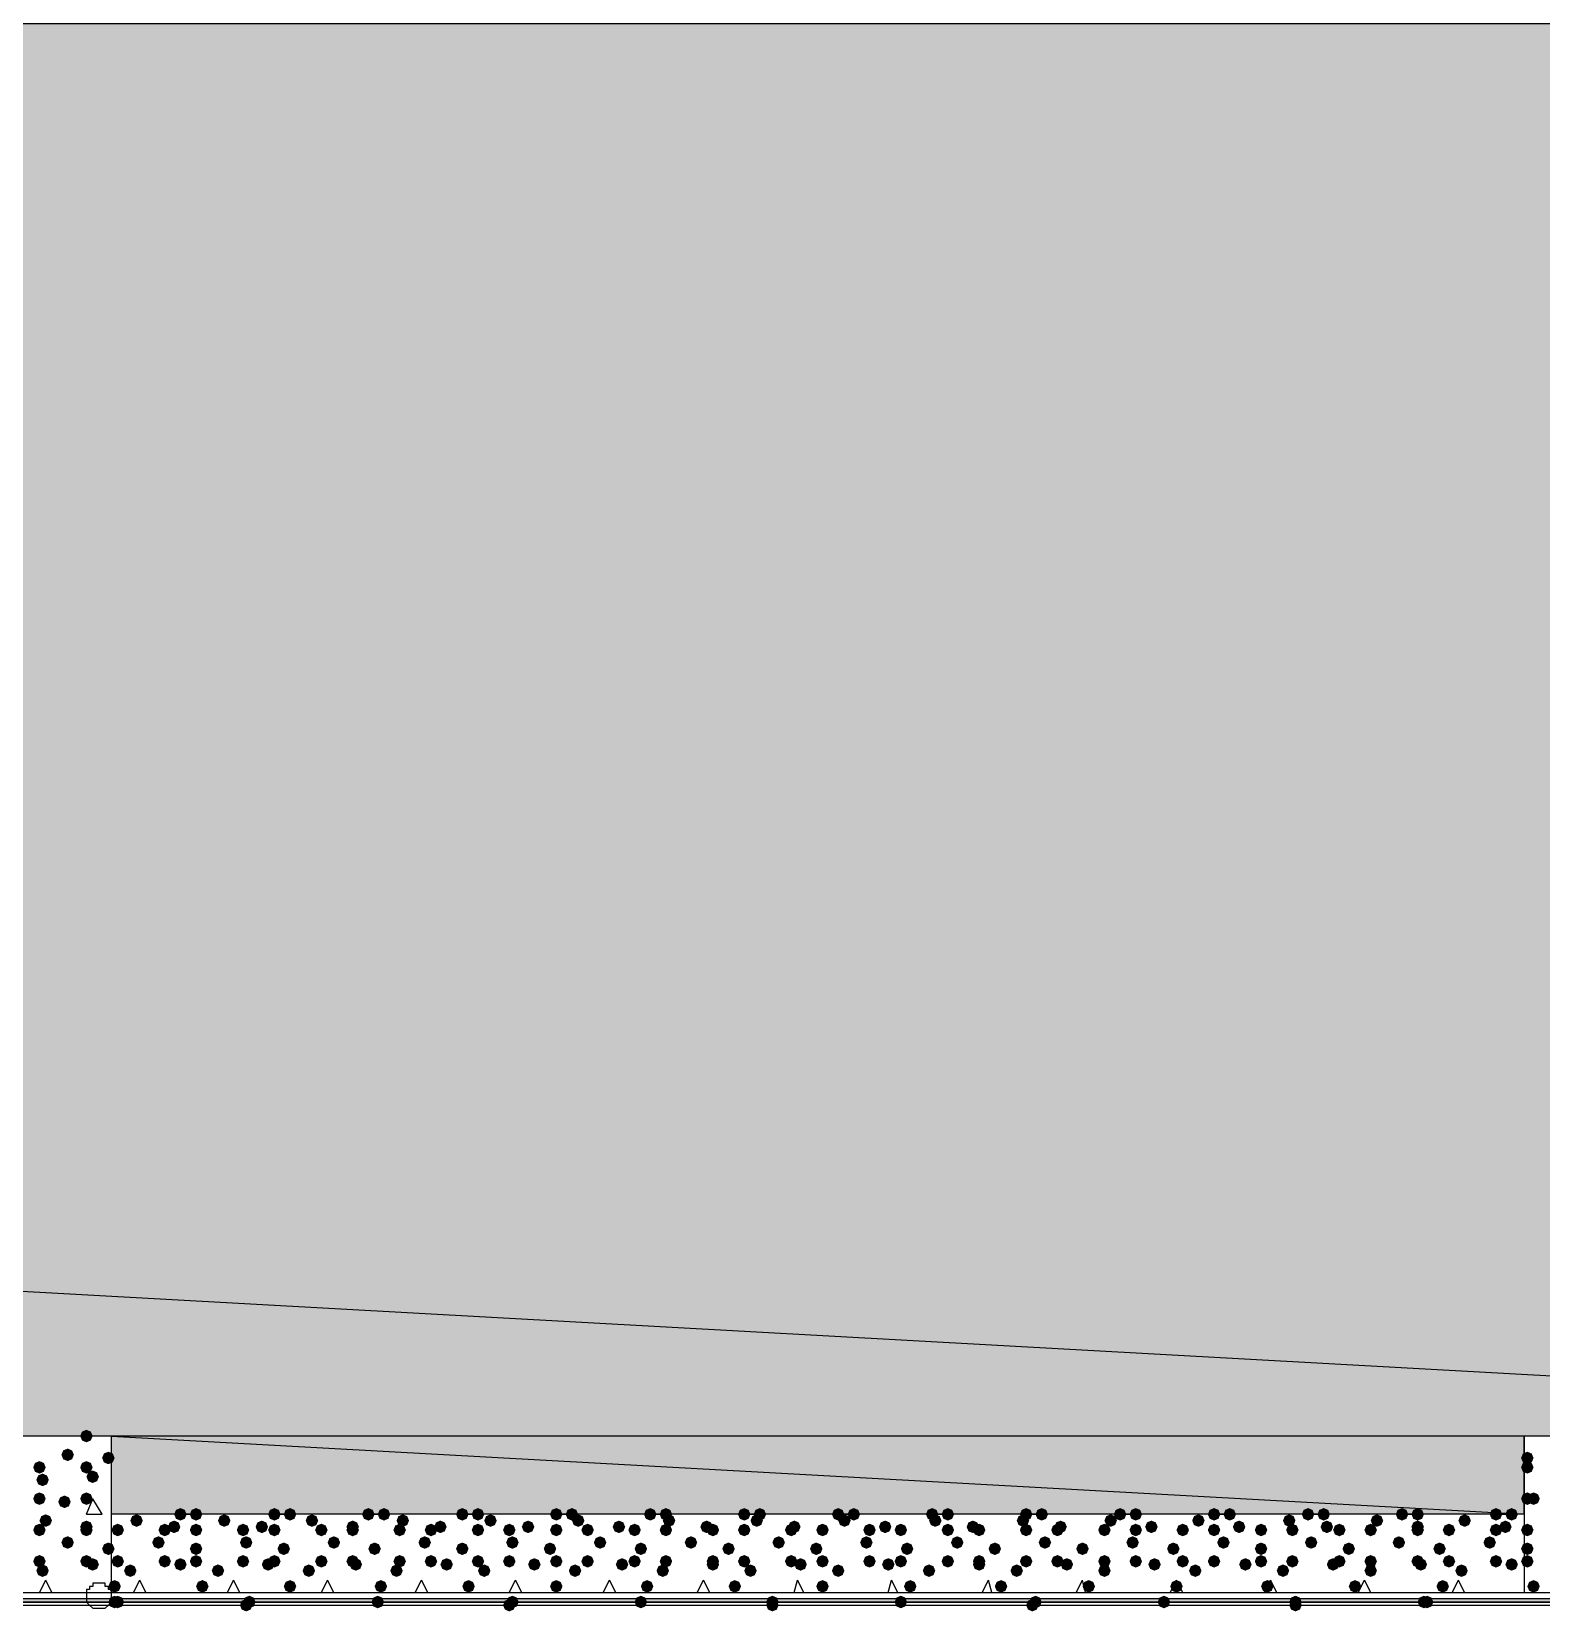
# Model space of a CAD drawing. Header units: millimetres. Extents: x 0 to 420, y 0 to 297.
# Drawn here: x 343.22 to 363.62, y 99.99 to 121.35 of the extents above; entities that cross this region are included whole.
import ezdxf

# ---------------------------------------------------------------- set-up
doc = ezdxf.new("R2010")
doc.units = ezdxf.units.MM
doc.layers.get('0').update_dxf_attribs({"linetype": 'CONTINUOUS'})

msp = doc.modelspace()

# ---------------------------------------------------------------- hatches: boundary and pattern name
at = {"true_color": 0x000008}
h = msp.add_hatch(color=0, dxfattribs=at)
h.paths.add_polyline_path([(378.544667, 121.454333), (32.469667, 121.454333), (378.544667, 102.362)], flags=0)
h.paths.add_polyline_path([(32.469667, 121.454333), (378.544667, 102.362), (32.469667, 102.362)], flags=0)
at = {"true_color": 0x000007}
for points in [[(344.043, 102.362), (344.018129, 102.302204), (343.958333, 102.277333), (343.898537, 102.302204), (343.873667, 102.362), (343.898537, 102.421796), (343.958333, 102.446667), (344.018129, 102.421796)], [(343.789, 102.108), (343.764129, 102.048204), (343.704333, 102.023333), (343.644537, 102.048204), (343.619667, 102.108), (343.644537, 102.167796), (343.704333, 102.192667), (343.764129, 102.167796)], [(344.339333, 102.065667), (344.314462, 102.005871), (344.254667, 101.981), (344.194871, 102.005871), (344.17, 102.065667), (344.194871, 102.125462), (344.254667, 102.150333), (344.314462, 102.125463)], [(363.516333, 102.065667), (363.491463, 102.005871), (363.431667, 101.981), (363.371871, 102.005871), (363.347, 102.065667), (363.371871, 102.125462), (363.431667, 102.150333), (363.491462, 102.125463)], [(343.408, 101.938667), (343.383129, 101.878871), (343.323333, 101.854), (343.263537, 101.878871), (343.238667, 101.938667), (343.263537, 101.998462), (343.323333, 102.023333), (343.383129, 101.998463)], [(344.043, 101.938667), (344.018129, 101.878871), (343.958333, 101.854), (343.898537, 101.878871), (343.873667, 101.938667), (343.898537, 101.998462), (343.958333, 102.023333), (344.018129, 101.998463)], [(344.127667, 101.811667), (344.102796, 101.751871), (344.043, 101.727), (343.983204, 101.751871), (343.958333, 101.811667), (343.983204, 101.871462), (344.043, 101.896333), (344.102796, 101.871463)], [(363.516333, 101.938667), (363.491463, 101.878871), (363.431667, 101.854), (363.371871, 101.878871), (363.347, 101.938667), (363.371871, 101.998462), (363.431667, 102.023333), (363.491462, 101.998463)], [(343.450333, 101.769333), (343.425462, 101.709537), (343.365667, 101.684667), (343.305871, 101.709537), (343.281, 101.769333), (343.305871, 101.829129), (343.365667, 101.854), (343.425462, 101.829129)], [(343.408, 101.515333), (343.383129, 101.455537), (343.323333, 101.430667), (343.263537, 101.455537), (343.238667, 101.515333), (343.263537, 101.575129), (343.323333, 101.6), (343.383129, 101.575129)], [(343.746667, 101.473), (343.721796, 101.413204), (343.662, 101.388333), (343.602204, 101.413204), (343.577333, 101.473), (343.602204, 101.532796), (343.662, 101.557667), (343.721796, 101.532796)], [(344.043, 101.515333), (344.018129, 101.455537), (343.958333, 101.430667), (343.898537, 101.455537), (343.873667, 101.515333), (343.898537, 101.575129), (343.958333, 101.6), (344.018129, 101.575129)], [(363.516333, 101.515333), (363.491463, 101.455537), (363.431667, 101.430667), (363.371871, 101.455537), (363.347, 101.515333), (363.371871, 101.575129), (363.431667, 101.6), (363.491462, 101.575129)], [(363.601, 101.515333), (363.576129, 101.455537), (363.516333, 101.430667), (363.456537, 101.455537), (363.431667, 101.515333), (363.456537, 101.575129), (363.516333, 101.6), (363.576129, 101.575129)], [(343.492667, 101.219), (343.467796, 101.159204), (343.408, 101.134333), (343.348204, 101.159204), (343.323333, 101.219), (343.348204, 101.278796), (343.408, 101.303667), (343.467796, 101.278796)], [(343.408, 101.092), (343.383129, 101.032204), (343.323333, 101.007333), (343.263537, 101.032204), (343.238667, 101.092), (343.263537, 101.151796), (343.323333, 101.176667), (343.383129, 101.151796)], [(344.043, 101.134333), (344.018129, 101.074537), (343.958333, 101.049667), (343.898537, 101.074537), (343.873667, 101.134333), (343.898537, 101.194129), (343.958333, 101.219), (344.018129, 101.194129)], [(344.043, 101.092), (344.018129, 101.032204), (343.958333, 101.007333), (343.898537, 101.032204), (343.873667, 101.092), (343.898537, 101.151796), (343.958333, 101.176667), (344.018129, 101.151796)], [(363.516333, 101.092), (363.491463, 101.032204), (363.431667, 101.007333), (363.371871, 101.032204), (363.347, 101.092), (363.371871, 101.151796), (363.431667, 101.176667), (363.491462, 101.151796)], [(343.789, 100.922667), (343.764129, 100.862871), (343.704333, 100.838), (343.644537, 100.862871), (343.619667, 100.922667), (343.644537, 100.982462), (343.704333, 101.007333), (343.764129, 100.982463)], [(344.339333, 100.838), (344.314462, 100.778204), (344.254667, 100.753333), (344.194871, 100.778204), (344.17, 100.838), (344.194871, 100.897796), (344.254667, 100.922667), (344.314462, 100.897796)], [(363.516333, 100.838), (363.491463, 100.778204), (363.431667, 100.753333), (363.371871, 100.778204), (363.347, 100.838), (363.371871, 100.897796), (363.431667, 100.922667), (363.491462, 100.897796)], [(343.408, 100.668667), (343.383129, 100.608871), (343.323333, 100.584), (343.263537, 100.608871), (343.238667, 100.668667), (343.263537, 100.728462), (343.323333, 100.753333), (343.383129, 100.728463)], [(343.450333, 100.541667), (343.425462, 100.481871), (343.365667, 100.457), (343.305871, 100.481871), (343.281, 100.541667), (343.305871, 100.601462), (343.365667, 100.626333), (343.425462, 100.601463)], [(344.043, 100.668667), (344.018129, 100.608871), (343.958333, 100.584), (343.898537, 100.608871), (343.873667, 100.668667), (343.898537, 100.728462), (343.958333, 100.753333), (344.018129, 100.728463)], [(344.127667, 100.626333), (344.102796, 100.566537), (344.043, 100.541667), (343.983204, 100.566537), (343.958333, 100.626333), (343.983204, 100.686129), (344.043, 100.711), (344.102796, 100.686129)], [(363.516333, 100.668667), (363.491463, 100.608871), (363.431667, 100.584), (363.371871, 100.608871), (363.347, 100.668667), (363.371871, 100.728462), (363.431667, 100.753333), (363.491462, 100.728463)], [(363.601, 100.33), (363.576129, 100.270204), (363.516333, 100.245333), (363.456537, 100.270204), (363.431667, 100.33), (363.456537, 100.389796), (363.516333, 100.414667), (363.576129, 100.389796)]]:
    msp.add_hatch(color=0, dxfattribs=at).paths.add_polyline_path(points, flags=0)
at = {"true_color": 0x000008}
h = msp.add_hatch(color=0, dxfattribs=at)
h.paths.add_polyline_path([(363.389333, 102.362), (344.297, 102.362), (363.389333, 101.303667)], flags=0)
h.paths.add_polyline_path([(344.297, 102.362), (363.389333, 101.303667), (344.297, 101.303667)], flags=0)
for points in [[(344.720333, 101.219), (344.695462, 101.159204), (344.635667, 101.134333), (344.575871, 101.159204), (344.551, 101.219), (344.575871, 101.278796), (344.635667, 101.303667), (344.695462, 101.278796)], [(345.313, 101.303667), (345.288129, 101.243871), (345.228333, 101.219), (345.168537, 101.243871), (345.143667, 101.303667), (345.168537, 101.363462), (345.228333, 101.388333), (345.288129, 101.363463)], [(345.524667, 101.303667), (345.499796, 101.243871), (345.44, 101.219), (345.380204, 101.243871), (345.355333, 101.303667), (345.380204, 101.363462), (345.44, 101.388333), (345.499796, 101.363463)], [(345.905667, 101.219), (345.880796, 101.159204), (345.821, 101.134333), (345.761204, 101.159204), (345.736333, 101.219), (345.761204, 101.278796), (345.821, 101.303667), (345.880796, 101.278796)], [(346.583, 101.303667), (346.558129, 101.243871), (346.498333, 101.219), (346.438538, 101.243871), (346.413667, 101.303667), (346.438537, 101.363462), (346.498333, 101.388333), (346.558129, 101.363463)], [(346.794667, 101.303667), (346.769796, 101.243871), (346.71, 101.219), (346.650204, 101.243871), (346.625333, 101.303667), (346.650204, 101.363462), (346.71, 101.388333), (346.769796, 101.363463)], [(347.091, 101.219), (347.066129, 101.159204), (347.006333, 101.134333), (346.946537, 101.159204), (346.921667, 101.219), (346.946537, 101.278796), (347.006333, 101.303667), (347.066129, 101.278796)], [(347.853, 101.303667), (347.828129, 101.243871), (347.768333, 101.219), (347.708538, 101.243871), (347.683667, 101.303667), (347.708537, 101.363462), (347.768333, 101.388333), (347.828129, 101.363463)], [(348.064667, 101.303667), (348.039796, 101.243871), (347.98, 101.219), (347.920204, 101.243871), (347.895333, 101.303667), (347.920204, 101.363462), (347.98, 101.388333), (348.039796, 101.363463)], [(348.318667, 101.219), (348.293796, 101.159204), (348.234, 101.134333), (348.174204, 101.159204), (348.149333, 101.219), (348.174204, 101.278796), (348.234, 101.303667), (348.293796, 101.278796)], [(349.123, 101.303667), (349.098129, 101.243871), (349.038333, 101.219), (348.978538, 101.243871), (348.953667, 101.303667), (348.978537, 101.363462), (349.038333, 101.388333), (349.098129, 101.363463)], [(349.334667, 101.303667), (349.309796, 101.243871), (349.25, 101.219), (349.190204, 101.243871), (349.165333, 101.303667), (349.190204, 101.363462), (349.25, 101.388333), (349.309796, 101.363463)], [(349.504, 101.219), (349.479129, 101.159204), (349.419333, 101.134333), (349.359537, 101.159204), (349.334667, 101.219), (349.359537, 101.278796), (349.419333, 101.303667), (349.479129, 101.278796)], [(350.393, 101.303667), (350.368129, 101.243871), (350.308333, 101.219), (350.248538, 101.243871), (350.223667, 101.303667), (350.248537, 101.363462), (350.308333, 101.388333), (350.368129, 101.363463)], [(350.604667, 101.303667), (350.579796, 101.243871), (350.52, 101.219), (350.460204, 101.243871), (350.435333, 101.303667), (350.460204, 101.363462), (350.52, 101.388333), (350.579796, 101.363463)], [(350.689333, 101.219), (350.664462, 101.159204), (350.604667, 101.134333), (350.544871, 101.159204), (350.52, 101.219), (350.544871, 101.278796), (350.604667, 101.303667), (350.664462, 101.278796)], [(351.663, 101.303667), (351.638129, 101.243871), (351.578333, 101.219), (351.518537, 101.243871), (351.493667, 101.303667), (351.518537, 101.363462), (351.578333, 101.388333), (351.638129, 101.363463)], [(351.874667, 101.303667), (351.849796, 101.243871), (351.79, 101.219), (351.730204, 101.243871), (351.705333, 101.303667), (351.730204, 101.363462), (351.79, 101.388333), (351.849796, 101.363463)], [(351.917, 101.219), (351.892129, 101.159204), (351.832333, 101.134333), (351.772538, 101.159204), (351.747667, 101.219), (351.772537, 101.278796), (351.832333, 101.303667), (351.892129, 101.278796)], [(352.933, 101.303667), (352.908129, 101.243871), (352.848333, 101.219), (352.788537, 101.243871), (352.763667, 101.303667), (352.788537, 101.363462), (352.848333, 101.388333), (352.908129, 101.363463)], [(353.102333, 101.219), (353.077462, 101.159204), (353.017667, 101.134333), (352.957871, 101.159204), (352.933, 101.219), (352.957871, 101.278796), (353.017667, 101.303667), (353.077462, 101.278796)], [(353.144667, 101.303667), (353.119796, 101.243871), (353.06, 101.219), (353.000204, 101.243871), (352.975333, 101.303667), (353.000204, 101.363462), (353.06, 101.388333), (353.119796, 101.363463)], [(354.203, 101.303667), (354.178129, 101.243871), (354.118333, 101.219), (354.058538, 101.243871), (354.033667, 101.303667), (354.058537, 101.363462), (354.118333, 101.388333), (354.178129, 101.363463)], [(354.287667, 101.219), (354.262796, 101.159204), (354.203, 101.134333), (354.143204, 101.159204), (354.118333, 101.219), (354.143204, 101.278796), (354.203, 101.303667), (354.262796, 101.278796)], [(354.414667, 101.303667), (354.389796, 101.243871), (354.33, 101.219), (354.270204, 101.243871), (354.245333, 101.303667), (354.270204, 101.363462), (354.33, 101.388333), (354.389796, 101.363463)], [(355.473, 101.303667), (355.448129, 101.243871), (355.388333, 101.219), (355.328538, 101.243871), (355.303667, 101.303667), (355.328537, 101.363462), (355.388333, 101.388333), (355.448129, 101.363463)], [(355.515333, 101.219), (355.490463, 101.159204), (355.430667, 101.134333), (355.370871, 101.159204), (355.346, 101.219), (355.370871, 101.278796), (355.430667, 101.303667), (355.490462, 101.278796)], [(355.684667, 101.303667), (355.659796, 101.243871), (355.6, 101.219), (355.540204, 101.243871), (355.515333, 101.303667), (355.540204, 101.363462), (355.6, 101.388333), (355.659796, 101.363463)], [(356.700667, 101.219), (356.675796, 101.159204), (356.616, 101.134333), (356.556204, 101.159204), (356.531333, 101.219), (356.556204, 101.278796), (356.616, 101.303667), (356.675796, 101.278796)], [(356.743, 101.303667), (356.718129, 101.243871), (356.658333, 101.219), (356.598538, 101.243871), (356.573667, 101.303667), (356.598537, 101.363462), (356.658333, 101.388333), (356.718129, 101.363463)], [(356.954667, 101.303667), (356.929796, 101.243871), (356.87, 101.219), (356.810204, 101.243871), (356.785333, 101.303667), (356.810204, 101.363462), (356.87, 101.388333), (356.929796, 101.363463)], [(357.886, 101.219), (357.861129, 101.159204), (357.801333, 101.134333), (357.741537, 101.159204), (357.716667, 101.219), (357.741537, 101.278796), (357.801333, 101.303667), (357.861129, 101.278796)], [(358.013, 101.303667), (357.988129, 101.243871), (357.928333, 101.219), (357.868538, 101.243871), (357.843667, 101.303667), (357.868537, 101.363462), (357.928333, 101.388333), (357.988129, 101.363463)], [(358.224667, 101.303667), (358.199796, 101.243871), (358.14, 101.219), (358.080204, 101.243871), (358.055333, 101.303667), (358.080204, 101.363462), (358.14, 101.388333), (358.199796, 101.363463)], [(359.071333, 101.219), (359.046462, 101.159204), (358.986667, 101.134333), (358.926871, 101.159204), (358.902, 101.219), (358.926871, 101.278796), (358.986667, 101.303667), (359.046462, 101.278796)], [(359.283, 101.303667), (359.258129, 101.243871), (359.198333, 101.219), (359.138537, 101.243871), (359.113667, 101.303667), (359.138537, 101.363462), (359.198333, 101.388333), (359.258129, 101.363463)], [(359.494667, 101.303667), (359.469796, 101.243871), (359.41, 101.219), (359.350204, 101.243871), (359.325333, 101.303667), (359.350204, 101.363462), (359.41, 101.388333), (359.469796, 101.363463)], [(360.299, 101.219), (360.274129, 101.159204), (360.214333, 101.134333), (360.154537, 101.159204), (360.129667, 101.219), (360.154537, 101.278796), (360.214333, 101.303667), (360.274129, 101.278796)], [(360.553, 101.303667), (360.528129, 101.243871), (360.468333, 101.219), (360.408537, 101.243871), (360.383667, 101.303667), (360.408537, 101.363462), (360.468333, 101.388333), (360.528129, 101.363463)], [(360.764667, 101.303667), (360.739796, 101.243871), (360.68, 101.219), (360.620204, 101.243871), (360.595333, 101.303667), (360.620204, 101.363462), (360.68, 101.388333), (360.739796, 101.363463)], [(361.484333, 101.219), (361.459462, 101.159204), (361.399667, 101.134333), (361.339871, 101.159204), (361.315, 101.219), (361.339871, 101.278796), (361.399667, 101.303667), (361.459462, 101.278796)], [(361.823, 101.303667), (361.798129, 101.243871), (361.738333, 101.219), (361.678537, 101.243871), (361.653667, 101.303667), (361.678537, 101.363462), (361.738333, 101.388333), (361.798129, 101.363463)], [(362.034667, 101.303667), (362.009796, 101.243871), (361.95, 101.219), (361.890204, 101.243871), (361.865333, 101.303667), (361.890204, 101.363462), (361.95, 101.388333), (362.009796, 101.363463)], [(362.669667, 101.219), (362.644796, 101.159204), (362.585, 101.134333), (362.525204, 101.159204), (362.500333, 101.219), (362.525204, 101.278796), (362.585, 101.303667), (362.644796, 101.278796)], [(363.093, 101.303667), (363.068129, 101.243871), (363.008333, 101.219), (362.948537, 101.243871), (362.923667, 101.303667), (362.948537, 101.363462), (363.008333, 101.388333), (363.068129, 101.363463)], [(363.304667, 101.303667), (363.279796, 101.243871), (363.22, 101.219), (363.160204, 101.243871), (363.135333, 101.303667), (363.160204, 101.363462), (363.22, 101.388333), (363.279796, 101.363463)], [(344.466333, 101.092), (344.441462, 101.032204), (344.381667, 101.007333), (344.321871, 101.032204), (344.297, 101.092), (344.321871, 101.151796), (344.381667, 101.176667), (344.441462, 101.151796)], [(345.101333, 101.092), (345.076462, 101.032204), (345.016667, 101.007333), (344.956871, 101.032204), (344.932, 101.092), (344.956871, 101.151796), (345.016667, 101.176667), (345.076462, 101.151796)], [(345.228333, 101.134333), (345.203463, 101.074537), (345.143667, 101.049667), (345.083871, 101.074537), (345.059, 101.134333), (345.083871, 101.194129), (345.143667, 101.219), (345.203462, 101.194129)], [(345.524667, 101.092), (345.499796, 101.032204), (345.44, 101.007333), (345.380204, 101.032204), (345.355333, 101.092), (345.380204, 101.151796), (345.44, 101.176667), (345.499796, 101.151796)], [(346.159667, 101.092), (346.134796, 101.032204), (346.075, 101.007333), (346.015204, 101.032204), (345.990333, 101.092), (346.015204, 101.151796), (346.075, 101.176667), (346.134796, 101.151796)], [(346.413667, 101.134333), (346.388796, 101.074537), (346.329, 101.049667), (346.269204, 101.074537), (346.244333, 101.134333), (346.269204, 101.194129), (346.329, 101.219), (346.388796, 101.194129)], [(346.583, 101.092), (346.558129, 101.032204), (346.498333, 101.007333), (346.438538, 101.032204), (346.413667, 101.092), (346.438537, 101.151796), (346.498333, 101.176667), (346.558129, 101.151796)], [(347.218, 101.092), (347.193129, 101.032204), (347.133333, 101.007333), (347.073537, 101.032204), (347.048667, 101.092), (347.073537, 101.151796), (347.133333, 101.176667), (347.193129, 101.151796)], [(347.641333, 101.134333), (347.616463, 101.074537), (347.556667, 101.049667), (347.496871, 101.074537), (347.472, 101.134333), (347.496871, 101.194129), (347.556667, 101.219), (347.616462, 101.194129)], [(347.641333, 101.092), (347.616463, 101.032204), (347.556667, 101.007333), (347.496871, 101.032204), (347.472, 101.092), (347.496871, 101.151796), (347.556667, 101.176667), (347.616462, 101.151796)], [(348.276333, 101.092), (348.251463, 101.032204), (348.191667, 101.007333), (348.131871, 101.032204), (348.107, 101.092), (348.131871, 101.151796), (348.191667, 101.176667), (348.251462, 101.151796)], [(348.699667, 101.092), (348.674796, 101.032204), (348.615, 101.007333), (348.555204, 101.032204), (348.530333, 101.092), (348.555204, 101.151796), (348.615, 101.176667), (348.674796, 101.151796)], [(348.826667, 101.134333), (348.801796, 101.074537), (348.742, 101.049667), (348.682204, 101.074537), (348.657333, 101.134333), (348.682204, 101.194129), (348.742, 101.219), (348.801796, 101.194129)], [(349.334667, 101.092), (349.309796, 101.032204), (349.25, 101.007333), (349.190204, 101.032204), (349.165333, 101.092), (349.190204, 101.151796), (349.25, 101.176667), (349.309796, 101.151796)], [(349.758, 101.092), (349.733129, 101.032204), (349.673333, 101.007333), (349.613538, 101.032204), (349.588667, 101.092), (349.613537, 101.151796), (349.673333, 101.176667), (349.733129, 101.151796)], [(350.012, 101.134333), (349.987129, 101.074537), (349.927333, 101.049667), (349.867538, 101.074537), (349.842667, 101.134333), (349.867537, 101.194129), (349.927333, 101.219), (349.987129, 101.194129)], [(350.393, 101.092), (350.368129, 101.032204), (350.308333, 101.007333), (350.248538, 101.032204), (350.223667, 101.092), (350.248537, 101.151796), (350.308333, 101.176667), (350.368129, 101.151796)], [(350.816333, 101.092), (350.791462, 101.032204), (350.731667, 101.007333), (350.671871, 101.032204), (350.647, 101.092), (350.671871, 101.151796), (350.731667, 101.176667), (350.791462, 101.151796)], [(351.239667, 101.134333), (351.214796, 101.074537), (351.155, 101.049667), (351.095204, 101.074537), (351.070333, 101.134333), (351.095204, 101.194129), (351.155, 101.219), (351.214796, 101.194129)], [(351.451333, 101.092), (351.426462, 101.032204), (351.366667, 101.007333), (351.306871, 101.032204), (351.282, 101.092), (351.306871, 101.151796), (351.366667, 101.176667), (351.426462, 101.151796)], [(351.874667, 101.092), (351.849796, 101.032204), (351.79, 101.007333), (351.730204, 101.032204), (351.705333, 101.092), (351.730204, 101.151796), (351.79, 101.176667), (351.849796, 101.151796)], [(352.425, 101.134333), (352.400129, 101.074537), (352.340333, 101.049667), (352.280538, 101.074537), (352.255667, 101.134333), (352.280537, 101.194129), (352.340333, 101.219), (352.400129, 101.194129)], [(352.509667, 101.092), (352.484796, 101.032204), (352.425, 101.007333), (352.365204, 101.032204), (352.340333, 101.092), (352.365204, 101.151796), (352.425, 101.176667), (352.484796, 101.151796)], [(352.933, 101.092), (352.908129, 101.032204), (352.848333, 101.007333), (352.788537, 101.032204), (352.763667, 101.092), (352.788537, 101.151796), (352.848333, 101.176667), (352.908129, 101.151796)], [(353.568, 101.092), (353.543129, 101.032204), (353.483333, 101.007333), (353.423537, 101.032204), (353.398667, 101.092), (353.423537, 101.151796), (353.483333, 101.176667), (353.543129, 101.151796)], [(353.610333, 101.134333), (353.585462, 101.074537), (353.525667, 101.049667), (353.465871, 101.074537), (353.441, 101.134333), (353.465871, 101.194129), (353.525667, 101.219), (353.585462, 101.194129)], [(353.991333, 101.092), (353.966462, 101.032204), (353.906667, 101.007333), (353.846871, 101.032204), (353.822, 101.092), (353.846871, 101.151796), (353.906667, 101.176667), (353.966462, 101.151796)], [(354.626333, 101.092), (354.601462, 101.032204), (354.541667, 101.007333), (354.481871, 101.032204), (354.457, 101.092), (354.481871, 101.151796), (354.541667, 101.176667), (354.601462, 101.151796)], [(354.838, 101.134333), (354.813129, 101.074537), (354.753333, 101.049667), (354.693537, 101.074537), (354.668667, 101.134333), (354.693537, 101.194129), (354.753333, 101.219), (354.813129, 101.194129)], [(355.049667, 101.092), (355.024796, 101.032204), (354.965, 101.007333), (354.905204, 101.032204), (354.880333, 101.092), (354.905204, 101.151796), (354.965, 101.176667), (355.024796, 101.151796)], [(355.684667, 101.092), (355.659796, 101.032204), (355.6, 101.007333), (355.540204, 101.032204), (355.515333, 101.092), (355.540204, 101.151796), (355.6, 101.176667), (355.659796, 101.151796)], [(356.023333, 101.134333), (355.998462, 101.074537), (355.938667, 101.049667), (355.878871, 101.074537), (355.854, 101.134333), (355.878871, 101.194129), (355.938667, 101.219), (355.998462, 101.194129)], [(356.108, 101.092), (356.083129, 101.032204), (356.023333, 101.007333), (355.963538, 101.032204), (355.938667, 101.092), (355.963537, 101.151796), (356.023333, 101.176667), (356.083129, 101.151796)], [(356.743, 101.092), (356.718129, 101.032204), (356.658333, 101.007333), (356.598538, 101.032204), (356.573667, 101.092), (356.598537, 101.151796), (356.658333, 101.176667), (356.718129, 101.151796)], [(357.166333, 101.092), (357.141462, 101.032204), (357.081667, 101.007333), (357.021871, 101.032204), (356.997, 101.092), (357.021871, 101.151796), (357.081667, 101.176667), (357.141462, 101.151796)], [(357.208667, 101.134333), (357.183796, 101.074537), (357.124, 101.049667), (357.064204, 101.074537), (357.039333, 101.134333), (357.064204, 101.194129), (357.124, 101.219), (357.183796, 101.194129)], [(357.801333, 101.092), (357.776462, 101.032204), (357.716667, 101.007333), (357.656871, 101.032204), (357.632, 101.092), (357.656871, 101.151796), (357.716667, 101.176667), (357.776462, 101.151796)], [(358.224667, 101.092), (358.199796, 101.032204), (358.14, 101.007333), (358.080204, 101.032204), (358.055333, 101.092), (358.080204, 101.151796), (358.14, 101.176667), (358.199796, 101.151796)], [(358.436333, 101.134333), (358.411462, 101.074537), (358.351667, 101.049667), (358.291871, 101.074537), (358.267, 101.134333), (358.291871, 101.194129), (358.351667, 101.219), (358.411462, 101.194129)], [(358.859667, 101.092), (358.834796, 101.032204), (358.775, 101.007333), (358.715204, 101.032204), (358.690333, 101.092), (358.715204, 101.151796), (358.775, 101.176667), (358.834796, 101.151796)], [(359.283, 101.092), (359.258129, 101.032204), (359.198333, 101.007333), (359.138537, 101.032204), (359.113667, 101.092), (359.138537, 101.151796), (359.198333, 101.176667), (359.258129, 101.151796)], [(359.621667, 101.134333), (359.596796, 101.074537), (359.537, 101.049667), (359.477204, 101.074537), (359.452333, 101.134333), (359.477204, 101.194129), (359.537, 101.219), (359.596796, 101.194129)], [(359.918, 101.092), (359.893129, 101.032204), (359.833333, 101.007333), (359.773537, 101.032204), (359.748667, 101.092), (359.773537, 101.151796), (359.833333, 101.176667), (359.893129, 101.151796)], [(360.341333, 101.092), (360.316462, 101.032204), (360.256667, 101.007333), (360.196871, 101.032204), (360.172, 101.092), (360.196871, 101.151796), (360.256667, 101.176667), (360.316462, 101.151796)], [(360.807, 101.134333), (360.782129, 101.074537), (360.722333, 101.049667), (360.662537, 101.074537), (360.637667, 101.134333), (360.662537, 101.194129), (360.722333, 101.219), (360.782129, 101.194129)], [(360.976333, 101.092), (360.951462, 101.032204), (360.891667, 101.007333), (360.831871, 101.032204), (360.807, 101.092), (360.831871, 101.151796), (360.891667, 101.176667), (360.951462, 101.151796)], [(361.399667, 101.092), (361.374796, 101.032204), (361.315, 101.007333), (361.255204, 101.032204), (361.230333, 101.092), (361.255204, 101.151796), (361.315, 101.176667), (361.374796, 101.151796)], [(362.034667, 101.134333), (362.009796, 101.074537), (361.95, 101.049667), (361.890204, 101.074537), (361.865333, 101.134333), (361.890204, 101.194129), (361.95, 101.219), (362.009796, 101.194129)], [(362.034667, 101.092), (362.009796, 101.032204), (361.95, 101.007333), (361.890204, 101.032204), (361.865333, 101.092), (361.890204, 101.151796), (361.95, 101.176667), (362.009796, 101.151796)], [(362.458, 101.092), (362.433129, 101.032204), (362.373333, 101.007333), (362.313538, 101.032204), (362.288667, 101.092), (362.313537, 101.151796), (362.373333, 101.176667), (362.433129, 101.151796)], [(363.093, 101.092), (363.068129, 101.032204), (363.008333, 101.007333), (362.948537, 101.032204), (362.923667, 101.092), (362.948537, 101.151796), (363.008333, 101.176667), (363.068129, 101.151796)], [(363.22, 101.134333), (363.195129, 101.074537), (363.135333, 101.049667), (363.075538, 101.074537), (363.050667, 101.134333), (363.075537, 101.194129), (363.135333, 101.219), (363.195129, 101.194129)], [(345.016667, 100.922667), (344.991796, 100.862871), (344.932, 100.838), (344.872204, 100.862871), (344.847333, 100.922667), (344.872204, 100.982462), (344.932, 101.007333), (344.991796, 100.982463)], [(345.524667, 100.838), (345.499796, 100.778204), (345.44, 100.753333), (345.380204, 100.778204), (345.355333, 100.838), (345.380204, 100.897796), (345.44, 100.922667), (345.499796, 100.897796)], [(346.202, 100.922667), (346.177129, 100.862871), (346.117333, 100.838), (346.057538, 100.862871), (346.032667, 100.922667), (346.057537, 100.982462), (346.117333, 101.007333), (346.177129, 100.982463)], [(346.71, 100.838), (346.685129, 100.778204), (346.625333, 100.753333), (346.565538, 100.778204), (346.540667, 100.838), (346.565537, 100.897796), (346.625333, 100.922667), (346.685129, 100.897796)], [(347.387333, 100.922667), (347.362462, 100.862871), (347.302667, 100.838), (347.242871, 100.862871), (347.218, 100.922667), (347.242871, 100.982462), (347.302667, 101.007333), (347.362462, 100.982463)], [(347.937667, 100.838), (347.912796, 100.778204), (347.853, 100.753333), (347.793204, 100.778204), (347.768333, 100.838), (347.793204, 100.897796), (347.853, 100.922667), (347.912796, 100.897796)], [(348.615, 100.922667), (348.590129, 100.862871), (348.530333, 100.838), (348.470537, 100.862871), (348.445667, 100.922667), (348.470537, 100.982462), (348.530333, 101.007333), (348.590129, 100.982463)], [(349.123, 100.838), (349.098129, 100.778204), (349.038333, 100.753333), (348.978538, 100.778204), (348.953667, 100.838), (348.978537, 100.897796), (349.038333, 100.922667), (349.098129, 100.897796)], [(349.800333, 100.922667), (349.775463, 100.862871), (349.715667, 100.838), (349.655871, 100.862871), (349.631, 100.922667), (349.655871, 100.982462), (349.715667, 101.007333), (349.775462, 100.982463)], [(350.308333, 100.838), (350.283462, 100.778204), (350.223667, 100.753333), (350.163871, 100.778204), (350.139, 100.838), (350.163871, 100.897796), (350.223667, 100.922667), (350.283462, 100.897796)], [(350.985667, 100.922667), (350.960796, 100.862871), (350.901, 100.838), (350.841204, 100.862871), (350.816333, 100.922667), (350.841204, 100.982462), (350.901, 101.007333), (350.960796, 100.982463)], [(351.536, 100.838), (351.511129, 100.778204), (351.451333, 100.753333), (351.391538, 100.778204), (351.366667, 100.838), (351.391537, 100.897796), (351.451333, 100.922667), (351.511129, 100.897796)], [(352.213333, 100.922667), (352.188463, 100.862871), (352.128667, 100.838), (352.068871, 100.862871), (352.044, 100.922667), (352.068871, 100.982462), (352.128667, 101.007333), (352.188462, 100.982463)], [(352.721333, 100.838), (352.696462, 100.778204), (352.636667, 100.753333), (352.576871, 100.778204), (352.552, 100.838), (352.576871, 100.897796), (352.636667, 100.922667), (352.696462, 100.897796)], [(353.398667, 100.922667), (353.373796, 100.862871), (353.314, 100.838), (353.254204, 100.862871), (353.229333, 100.922667), (353.254204, 100.982462), (353.314, 101.007333), (353.373796, 100.982463)], [(353.906667, 100.838), (353.881796, 100.778204), (353.822, 100.753333), (353.762204, 100.778204), (353.737333, 100.838), (353.762204, 100.897796), (353.822, 100.922667), (353.881796, 100.897796)], [(354.584, 100.922667), (354.559129, 100.862871), (354.499333, 100.838), (354.439537, 100.862871), (354.414667, 100.922667), (354.439537, 100.982462), (354.499333, 101.007333), (354.559129, 100.982463)], [(355.134333, 100.838), (355.109462, 100.778204), (355.049667, 100.753333), (354.989871, 100.778204), (354.965, 100.838), (354.989871, 100.897796), (355.049667, 100.922667), (355.109462, 100.897796)], [(355.811667, 100.922667), (355.786796, 100.862871), (355.727, 100.838), (355.667204, 100.862871), (355.642333, 100.922667), (355.667204, 100.982462), (355.727, 101.007333), (355.786796, 100.982463)], [(356.319667, 100.838), (356.294796, 100.778204), (356.235, 100.753333), (356.175204, 100.778204), (356.150333, 100.838), (356.175204, 100.897796), (356.235, 100.922667), (356.294796, 100.897796)], [(356.997, 100.922667), (356.972129, 100.862871), (356.912333, 100.838), (356.852538, 100.862871), (356.827667, 100.922667), (356.852537, 100.982462), (356.912333, 101.007333), (356.972129, 100.982463)], [(357.505, 100.838), (357.480129, 100.778204), (357.420333, 100.753333), (357.360537, 100.778204), (357.335667, 100.838), (357.360537, 100.897796), (357.420333, 100.922667), (357.480129, 100.897796)], [(358.182333, 100.922667), (358.157462, 100.862871), (358.097667, 100.838), (358.037871, 100.862871), (358.013, 100.922667), (358.037871, 100.982462), (358.097667, 101.007333), (358.157462, 100.982463)], [(358.732667, 100.838), (358.707796, 100.778204), (358.648, 100.753333), (358.588204, 100.778204), (358.563333, 100.838), (358.588204, 100.897796), (358.648, 100.922667), (358.707796, 100.897796)], [(359.41, 100.922667), (359.385129, 100.862871), (359.325333, 100.838), (359.265538, 100.862871), (359.240667, 100.922667), (359.265537, 100.982462), (359.325333, 101.007333), (359.385129, 100.982463)], [(359.918, 100.838), (359.893129, 100.778204), (359.833333, 100.753333), (359.773537, 100.778204), (359.748667, 100.838), (359.773537, 100.897796), (359.833333, 100.922667), (359.893129, 100.897796)], [(360.595333, 100.922667), (360.570462, 100.862871), (360.510667, 100.838), (360.450871, 100.862871), (360.426, 100.922667), (360.450871, 100.982462), (360.510667, 101.007333), (360.570462, 100.982463)], [(361.103333, 100.838), (361.078463, 100.778204), (361.018667, 100.753333), (360.958871, 100.778204), (360.934, 100.838), (360.958871, 100.897796), (361.018667, 100.922667), (361.078462, 100.897796)], [(361.780667, 100.922667), (361.755796, 100.862871), (361.696, 100.838), (361.636204, 100.862871), (361.611333, 100.922667), (361.636204, 100.982462), (361.696, 101.007333), (361.755796, 100.982463)], [(362.331, 100.838), (362.306129, 100.778204), (362.246333, 100.753333), (362.186537, 100.778204), (362.161667, 100.838), (362.186537, 100.897796), (362.246333, 100.922667), (362.306129, 100.897796)], [(363.008333, 100.922667), (362.983462, 100.862871), (362.923667, 100.838), (362.863871, 100.862871), (362.839, 100.922667), (362.863871, 100.982462), (362.923667, 101.007333), (362.983462, 100.982463)], [(344.466333, 100.668667), (344.441462, 100.608871), (344.381667, 100.584), (344.321871, 100.608871), (344.297, 100.668667), (344.321871, 100.728462), (344.381667, 100.753333), (344.441462, 100.728463)], [(344.635667, 100.541667), (344.610796, 100.481871), (344.551, 100.457), (344.491204, 100.481871), (344.466333, 100.541667), (344.491204, 100.601462), (344.551, 100.626333), (344.610796, 100.601463)], [(345.101333, 100.668667), (345.076462, 100.608871), (345.016667, 100.584), (344.956871, 100.608871), (344.932, 100.668667), (344.956871, 100.728462), (345.016667, 100.753333), (345.076462, 100.728463)], [(345.313, 100.626333), (345.288129, 100.566537), (345.228333, 100.541667), (345.168537, 100.566537), (345.143667, 100.626333), (345.168537, 100.686129), (345.228333, 100.711), (345.288129, 100.686129)], [(345.524667, 100.668667), (345.499796, 100.608871), (345.44, 100.584), (345.380204, 100.608871), (345.355333, 100.668667), (345.380204, 100.728462), (345.44, 100.753333), (345.499796, 100.728463)], [(345.821, 100.541667), (345.796129, 100.481871), (345.736333, 100.457), (345.676537, 100.481871), (345.651667, 100.541667), (345.676537, 100.601462), (345.736333, 100.626333), (345.796129, 100.601463)], [(346.159667, 100.668667), (346.134796, 100.608871), (346.075, 100.584), (346.015204, 100.608871), (345.990333, 100.668667), (346.015204, 100.728462), (346.075, 100.753333), (346.134796, 100.728463)], [(346.498333, 100.626333), (346.473462, 100.566537), (346.413667, 100.541667), (346.353871, 100.566537), (346.329, 100.626333), (346.353871, 100.686129), (346.413667, 100.711), (346.473462, 100.686129)], [(346.583, 100.668667), (346.558129, 100.608871), (346.498333, 100.584), (346.438538, 100.608871), (346.413667, 100.668667), (346.438537, 100.728462), (346.498333, 100.753333), (346.558129, 100.728463)], [(347.048667, 100.541667), (347.023796, 100.481871), (346.964, 100.457), (346.904204, 100.481871), (346.879333, 100.541667), (346.904204, 100.601462), (346.964, 100.626333), (347.023796, 100.601463)], [(347.218, 100.668667), (347.193129, 100.608871), (347.133333, 100.584), (347.073537, 100.608871), (347.048667, 100.668667), (347.073537, 100.728462), (347.133333, 100.753333), (347.193129, 100.728463)], [(347.641333, 100.668667), (347.616463, 100.608871), (347.556667, 100.584), (347.496871, 100.608871), (347.472, 100.668667), (347.496871, 100.728462), (347.556667, 100.753333), (347.616462, 100.728463)], [(347.683667, 100.626333), (347.658796, 100.566537), (347.599, 100.541667), (347.539204, 100.566537), (347.514333, 100.626333), (347.539204, 100.686129), (347.599, 100.711), (347.658796, 100.686129)], [(348.234, 100.541667), (348.209129, 100.481871), (348.149333, 100.457), (348.089538, 100.481871), (348.064667, 100.541667), (348.089537, 100.601462), (348.149333, 100.626333), (348.209129, 100.601463)], [(348.276333, 100.668667), (348.251463, 100.608871), (348.191667, 100.584), (348.131871, 100.608871), (348.107, 100.668667), (348.131871, 100.728462), (348.191667, 100.753333), (348.251462, 100.728463)], [(348.699667, 100.668667), (348.674796, 100.608871), (348.615, 100.584), (348.555204, 100.608871), (348.530333, 100.668667), (348.555204, 100.728462), (348.615, 100.753333), (348.674796, 100.728463)], [(348.911333, 100.626333), (348.886462, 100.566537), (348.826667, 100.541667), (348.766871, 100.566537), (348.742, 100.626333), (348.766871, 100.686129), (348.826667, 100.711), (348.886462, 100.686129)], [(349.334667, 100.668667), (349.309796, 100.608871), (349.25, 100.584), (349.190204, 100.608871), (349.165333, 100.668667), (349.190204, 100.728462), (349.25, 100.753333), (349.309796, 100.728463)], [(349.419333, 100.541667), (349.394462, 100.481871), (349.334667, 100.457), (349.274871, 100.481871), (349.25, 100.541667), (349.274871, 100.601462), (349.334667, 100.626333), (349.394462, 100.601463)], [(349.758, 100.668667), (349.733129, 100.608871), (349.673333, 100.584), (349.613538, 100.608871), (349.588667, 100.668667), (349.613537, 100.728462), (349.673333, 100.753333), (349.733129, 100.728463)], [(350.096667, 100.626333), (350.071796, 100.566537), (350.012, 100.541667), (349.952204, 100.566537), (349.927333, 100.626333), (349.952204, 100.686129), (350.012, 100.711), (350.071796, 100.686129)], [(350.393, 100.668667), (350.368129, 100.608871), (350.308333, 100.584), (350.248538, 100.608871), (350.223667, 100.668667), (350.248537, 100.728462), (350.308333, 100.753333), (350.368129, 100.728463)], [(350.647, 100.541667), (350.622129, 100.481871), (350.562333, 100.457), (350.502538, 100.481871), (350.477667, 100.541667), (350.502537, 100.601462), (350.562333, 100.626333), (350.622129, 100.601463)], [(350.816333, 100.668667), (350.791462, 100.608871), (350.731667, 100.584), (350.671871, 100.608871), (350.647, 100.668667), (350.671871, 100.728462), (350.731667, 100.753333), (350.791462, 100.728463)], [(351.282, 100.626333), (351.257129, 100.566537), (351.197333, 100.541667), (351.137538, 100.566537), (351.112667, 100.626333), (351.137537, 100.686129), (351.197333, 100.711), (351.257129, 100.686129)], [(351.451333, 100.668667), (351.426462, 100.608871), (351.366667, 100.584), (351.306871, 100.608871), (351.282, 100.668667), (351.306871, 100.728462), (351.366667, 100.753333), (351.426462, 100.728463)], [(351.832333, 100.541667), (351.807462, 100.481871), (351.747667, 100.457), (351.687871, 100.481871), (351.663, 100.541667), (351.687871, 100.601462), (351.747667, 100.626333), (351.807462, 100.601463)], [(351.874667, 100.668667), (351.849796, 100.608871), (351.79, 100.584), (351.730204, 100.608871), (351.705333, 100.668667), (351.730204, 100.728462), (351.79, 100.753333), (351.849796, 100.728463)], [(352.509667, 100.668667), (352.484796, 100.608871), (352.425, 100.584), (352.365204, 100.608871), (352.340333, 100.668667), (352.365204, 100.728462), (352.425, 100.753333), (352.484796, 100.728463)], [(352.509667, 100.626333), (352.484796, 100.566537), (352.425, 100.541667), (352.365204, 100.566537), (352.340333, 100.626333), (352.365204, 100.686129), (352.425, 100.711), (352.484796, 100.686129)], [(352.933, 100.668667), (352.908129, 100.608871), (352.848333, 100.584), (352.788537, 100.608871), (352.763667, 100.668667), (352.788537, 100.728462), (352.848333, 100.753333), (352.908129, 100.728463)], [(353.017667, 100.541667), (352.992796, 100.481871), (352.933, 100.457), (352.873204, 100.481871), (352.848333, 100.541667), (352.873204, 100.601462), (352.933, 100.626333), (352.992796, 100.601463)], [(353.568, 100.668667), (353.543129, 100.608871), (353.483333, 100.584), (353.423537, 100.608871), (353.398667, 100.668667), (353.423537, 100.728462), (353.483333, 100.753333), (353.543129, 100.728463)], [(353.695, 100.626333), (353.670129, 100.566537), (353.610333, 100.541667), (353.550538, 100.566537), (353.525667, 100.626333), (353.550537, 100.686129), (353.610333, 100.711), (353.670129, 100.686129)], [(353.991333, 100.668667), (353.966462, 100.608871), (353.906667, 100.584), (353.846871, 100.608871), (353.822, 100.668667), (353.846871, 100.728462), (353.906667, 100.753333), (353.966462, 100.728463)], [(354.203, 100.541667), (354.178129, 100.481871), (354.118333, 100.457), (354.058538, 100.481871), (354.033667, 100.541667), (354.058537, 100.601462), (354.118333, 100.626333), (354.178129, 100.601463)], [(354.626333, 100.668667), (354.601462, 100.608871), (354.541667, 100.584), (354.481871, 100.608871), (354.457, 100.668667), (354.481871, 100.728462), (354.541667, 100.753333), (354.601462, 100.728463)], [(354.880333, 100.626333), (354.855462, 100.566537), (354.795667, 100.541667), (354.735871, 100.566537), (354.711, 100.626333), (354.735871, 100.686129), (354.795667, 100.711), (354.855462, 100.686129)], [(355.049667, 100.668667), (355.024796, 100.608871), (354.965, 100.584), (354.905204, 100.608871), (354.880333, 100.668667), (354.905204, 100.728462), (354.965, 100.753333), (355.024796, 100.728463)], [(355.430667, 100.541667), (355.405796, 100.481871), (355.346, 100.457), (355.286204, 100.481871), (355.261333, 100.541667), (355.286204, 100.601462), (355.346, 100.626333), (355.405796, 100.601463)], [(355.684667, 100.668667), (355.659796, 100.608871), (355.6, 100.584), (355.540204, 100.608871), (355.515333, 100.668667), (355.540204, 100.728462), (355.6, 100.753333), (355.659796, 100.728463)], [(356.108, 100.668667), (356.083129, 100.608871), (356.023333, 100.584), (355.963538, 100.608871), (355.938667, 100.668667), (355.963537, 100.728462), (356.023333, 100.753333), (356.083129, 100.728463)], [(356.108, 100.626333), (356.083129, 100.566537), (356.023333, 100.541667), (355.963538, 100.566537), (355.938667, 100.626333), (355.963537, 100.686129), (356.023333, 100.711), (356.083129, 100.686129)], [(356.616, 100.541667), (356.591129, 100.481871), (356.531333, 100.457), (356.471537, 100.481871), (356.446667, 100.541667), (356.471537, 100.601462), (356.531333, 100.626333), (356.591129, 100.601463)], [(356.743, 100.668667), (356.718129, 100.608871), (356.658333, 100.584), (356.598538, 100.608871), (356.573667, 100.668667), (356.598537, 100.728462), (356.658333, 100.753333), (356.718129, 100.728463)], [(357.166333, 100.668667), (357.141462, 100.608871), (357.081667, 100.584), (357.021871, 100.608871), (356.997, 100.668667), (357.021871, 100.728462), (357.081667, 100.753333), (357.141462, 100.728463)], [(357.293333, 100.626333), (357.268462, 100.566537), (357.208667, 100.541667), (357.148871, 100.566537), (357.124, 100.626333), (357.148871, 100.686129), (357.208667, 100.711), (357.268462, 100.686129)], [(357.801333, 100.668667), (357.776462, 100.608871), (357.716667, 100.584), (357.656871, 100.608871), (357.632, 100.668667), (357.656871, 100.728462), (357.716667, 100.753333), (357.776462, 100.728463)], [(357.801333, 100.541667), (357.776462, 100.481871), (357.716667, 100.457), (357.656871, 100.481871), (357.632, 100.541667), (357.656871, 100.601462), (357.716667, 100.626333), (357.776462, 100.601463)], [(358.224667, 100.668667), (358.199796, 100.608871), (358.14, 100.584), (358.080204, 100.608871), (358.055333, 100.668667), (358.080204, 100.728462), (358.14, 100.753333), (358.199796, 100.728463)], [(358.478667, 100.626333), (358.453796, 100.566537), (358.394, 100.541667), (358.334204, 100.566537), (358.309333, 100.626333), (358.334204, 100.686129), (358.394, 100.711), (358.453796, 100.686129)], [(358.859667, 100.668667), (358.834796, 100.608871), (358.775, 100.584), (358.715204, 100.608871), (358.690333, 100.668667), (358.715204, 100.728462), (358.775, 100.753333), (358.834796, 100.728463)], [(359.029, 100.541667), (359.004129, 100.481871), (358.944333, 100.457), (358.884537, 100.481871), (358.859667, 100.541667), (358.884537, 100.601462), (358.944333, 100.626333), (359.004129, 100.601463)], [(359.283, 100.668667), (359.258129, 100.608871), (359.198333, 100.584), (359.138537, 100.608871), (359.113667, 100.668667), (359.138537, 100.728462), (359.198333, 100.753333), (359.258129, 100.728463)], [(359.706333, 100.626333), (359.681462, 100.566537), (359.621667, 100.541667), (359.561871, 100.566537), (359.537, 100.626333), (359.561871, 100.686129), (359.621667, 100.711), (359.681462, 100.686129)], [(359.918, 100.668667), (359.893129, 100.608871), (359.833333, 100.584), (359.773537, 100.608871), (359.748667, 100.668667), (359.773537, 100.728462), (359.833333, 100.753333), (359.893129, 100.728463)], [(360.214333, 100.541667), (360.189462, 100.481871), (360.129667, 100.457), (360.069871, 100.481871), (360.045, 100.541667), (360.069871, 100.601462), (360.129667, 100.626333), (360.189462, 100.601463)], [(360.341333, 100.668667), (360.316462, 100.608871), (360.256667, 100.584), (360.196871, 100.608871), (360.172, 100.668667), (360.196871, 100.728462), (360.256667, 100.753333), (360.316462, 100.728463)], [(360.891667, 100.626333), (360.866796, 100.566537), (360.807, 100.541667), (360.747204, 100.566537), (360.722333, 100.626333), (360.747204, 100.686129), (360.807, 100.711), (360.866796, 100.686129)], [(360.976333, 100.668667), (360.951462, 100.608871), (360.891667, 100.584), (360.831871, 100.608871), (360.807, 100.668667), (360.831871, 100.728462), (360.891667, 100.753333), (360.951462, 100.728463)], [(361.399667, 100.668667), (361.374796, 100.608871), (361.315, 100.584), (361.255204, 100.608871), (361.230333, 100.668667), (361.255204, 100.728462), (361.315, 100.753333), (361.374796, 100.728463)], [(361.399667, 100.541667), (361.374796, 100.481871), (361.315, 100.457), (361.255204, 100.481871), (361.230333, 100.541667), (361.255204, 100.601462), (361.315, 100.626333), (361.374796, 100.601463)], [(362.034667, 100.668667), (362.009796, 100.608871), (361.95, 100.584), (361.890204, 100.608871), (361.865333, 100.668667), (361.890204, 100.728462), (361.95, 100.753333), (362.009796, 100.728463)], [(362.077, 100.626333), (362.052129, 100.566537), (361.992333, 100.541667), (361.932538, 100.566537), (361.907667, 100.626333), (361.932537, 100.686129), (361.992333, 100.711), (362.052129, 100.686129)], [(362.458, 100.668667), (362.433129, 100.608871), (362.373333, 100.584), (362.313538, 100.608871), (362.288667, 100.668667), (362.313537, 100.728462), (362.373333, 100.753333), (362.433129, 100.728463)], [(362.627333, 100.541667), (362.602462, 100.481871), (362.542667, 100.457), (362.482871, 100.481871), (362.458, 100.541667), (362.482871, 100.601462), (362.542667, 100.626333), (362.602462, 100.601463)], [(363.093, 100.668667), (363.068129, 100.608871), (363.008333, 100.584), (362.948537, 100.608871), (362.923667, 100.668667), (362.948537, 100.728462), (363.008333, 100.753333), (363.068129, 100.728463)], [(363.304667, 100.626333), (363.279796, 100.566537), (363.22, 100.541667), (363.160204, 100.566537), (363.135333, 100.626333), (363.160204, 100.686129), (363.22, 100.711), (363.279796, 100.686129)], [(344.424, 100.33), (344.399129, 100.270204), (344.339333, 100.245333), (344.279537, 100.270204), (344.254667, 100.33), (344.279537, 100.389796), (344.339333, 100.414667), (344.399129, 100.389796)], [(345.609333, 100.33), (345.584462, 100.270204), (345.524667, 100.245333), (345.464871, 100.270204), (345.44, 100.33), (345.464871, 100.389796), (345.524667, 100.414667), (345.584462, 100.389796)], [(346.794667, 100.33), (346.769796, 100.270204), (346.71, 100.245333), (346.650204, 100.270204), (346.625333, 100.33), (346.650204, 100.389796), (346.71, 100.414667), (346.769796, 100.389796)], [(348.022333, 100.33), (347.997462, 100.270204), (347.937667, 100.245333), (347.877871, 100.270204), (347.853, 100.33), (347.877871, 100.389796), (347.937667, 100.414667), (347.997462, 100.389796)], [(349.207667, 100.33), (349.182796, 100.270204), (349.123, 100.245333), (349.063204, 100.270204), (349.038333, 100.33), (349.063204, 100.389796), (349.123, 100.414667), (349.182796, 100.389796)], [(350.393, 100.33), (350.368129, 100.270204), (350.308333, 100.245333), (350.248538, 100.270204), (350.223667, 100.33), (350.248537, 100.389796), (350.308333, 100.414667), (350.368129, 100.389796)], [(351.620667, 100.33), (351.595796, 100.270204), (351.536, 100.245333), (351.476204, 100.270204), (351.451333, 100.33), (351.476204, 100.389796), (351.536, 100.414667), (351.595796, 100.389796)], [(352.806, 100.33), (352.781129, 100.270204), (352.721333, 100.245333), (352.661538, 100.270204), (352.636667, 100.33), (352.661537, 100.389796), (352.721333, 100.414667), (352.781129, 100.389796)], [(353.991333, 100.33), (353.966462, 100.270204), (353.906667, 100.245333), (353.846871, 100.270204), (353.822, 100.33), (353.846871, 100.389796), (353.906667, 100.414667), (353.966462, 100.389796)], [(355.176667, 100.33), (355.151796, 100.270204), (355.092, 100.245333), (355.032204, 100.270204), (355.007333, 100.33), (355.032204, 100.389796), (355.092, 100.414667), (355.151796, 100.389796)], [(356.404333, 100.33), (356.379462, 100.270204), (356.319667, 100.245333), (356.259871, 100.270204), (356.235, 100.33), (356.259871, 100.389796), (356.319667, 100.414667), (356.379462, 100.389796)], [(357.589667, 100.33), (357.564796, 100.270204), (357.505, 100.245333), (357.445204, 100.270204), (357.420333, 100.33), (357.445204, 100.389796), (357.505, 100.414667), (357.564796, 100.389796)], [(358.775, 100.33), (358.750129, 100.270204), (358.690333, 100.245333), (358.630538, 100.270204), (358.605667, 100.33), (358.630537, 100.389796), (358.690333, 100.414667), (358.750129, 100.389796)], [(360.002667, 100.33), (359.977796, 100.270204), (359.918, 100.245333), (359.858204, 100.270204), (359.833333, 100.33), (359.858204, 100.389796), (359.918, 100.414667), (359.977796, 100.389796)], [(361.188, 100.33), (361.163129, 100.270204), (361.103333, 100.245333), (361.043537, 100.270204), (361.018667, 100.33), (361.043537, 100.389796), (361.103333, 100.414667), (361.163129, 100.389796)], [(362.373333, 100.33), (362.348462, 100.270204), (362.288667, 100.245333), (362.228871, 100.270204), (362.204, 100.33), (362.228871, 100.389796), (362.288667, 100.414667), (362.348462, 100.389796)]]:
    msp.add_hatch(color=0, dxfattribs=at).paths.add_polyline_path(points, flags=0)
at = {"true_color": 0x0000fe}
for points in [[(344.424, 100.118333), (344.399129, 100.058538), (344.339333, 100.033667), (344.279537, 100.058538), (344.254667, 100.118333), (344.279537, 100.178129), (344.339333, 100.203), (344.399129, 100.178129)], [(344.466333, 100.118333), (344.441462, 100.058538), (344.381667, 100.033667), (344.321871, 100.058538), (344.297, 100.118333), (344.321871, 100.178129), (344.381667, 100.203), (344.441462, 100.178129)], [(346.244333, 100.118333), (346.219462, 100.058538), (346.159667, 100.033667), (346.099871, 100.058538), (346.075, 100.118333), (346.099871, 100.178129), (346.159667, 100.203), (346.219462, 100.178129)], [(347.98, 100.118333), (347.955129, 100.058538), (347.895333, 100.033667), (347.835537, 100.058538), (347.810667, 100.118333), (347.835537, 100.178129), (347.895333, 100.203), (347.955129, 100.178129)], [(347.98, 100.118333), (347.955129, 100.058538), (347.895333, 100.033667), (347.835537, 100.058538), (347.810667, 100.118333), (347.835537, 100.178129), (347.895333, 100.203), (347.955129, 100.178129)], [(349.800333, 100.118333), (349.775463, 100.058538), (349.715667, 100.033667), (349.655871, 100.058538), (349.631, 100.118333), (349.655871, 100.178129), (349.715667, 100.203), (349.775462, 100.178129)], [(351.536, 100.118333), (351.511129, 100.058538), (351.451333, 100.033667), (351.391538, 100.058538), (351.366667, 100.118333), (351.391537, 100.178129), (351.451333, 100.203), (351.511129, 100.178129)], [(351.536, 100.118333), (351.511129, 100.058538), (351.451333, 100.033667), (351.391538, 100.058538), (351.366667, 100.118333), (351.391537, 100.178129), (351.451333, 100.203), (351.511129, 100.178129)], [(353.314, 100.118333), (353.289129, 100.058538), (353.229333, 100.033667), (353.169537, 100.058538), (353.144667, 100.118333), (353.169537, 100.178129), (353.229333, 100.203), (353.289129, 100.178129)], [(355.049667, 100.118333), (355.024796, 100.058538), (354.965, 100.033667), (354.905204, 100.058538), (354.880333, 100.118333), (354.905204, 100.178129), (354.965, 100.203), (355.024796, 100.178129)], [(355.049667, 100.118333), (355.024796, 100.058538), (354.965, 100.033667), (354.905204, 100.058538), (354.880333, 100.118333), (354.905204, 100.178129), (354.965, 100.203), (355.024796, 100.178129)], [(356.87, 100.118333), (356.845129, 100.058538), (356.785333, 100.033667), (356.725537, 100.058538), (356.700667, 100.118333), (356.725537, 100.178129), (356.785333, 100.203), (356.845129, 100.178129)], [(358.605667, 100.118333), (358.580796, 100.058538), (358.521, 100.033667), (358.461204, 100.058538), (358.436333, 100.118333), (358.461204, 100.178129), (358.521, 100.203), (358.580796, 100.178129)], [(358.605667, 100.118333), (358.580796, 100.058538), (358.521, 100.033667), (358.461204, 100.058538), (358.436333, 100.118333), (358.461204, 100.178129), (358.521, 100.203), (358.580796, 100.178129)], [(360.383667, 100.118333), (360.358796, 100.058538), (360.299, 100.033667), (360.239204, 100.058538), (360.214333, 100.118333), (360.239204, 100.178129), (360.299, 100.203), (360.358796, 100.178129)], [(362.119333, 100.118333), (362.094462, 100.058538), (362.034667, 100.033667), (361.974871, 100.058538), (361.95, 100.118333), (361.974871, 100.178129), (362.034667, 100.203), (362.094462, 100.178129)], [(362.161667, 100.118333), (362.136796, 100.058538), (362.077, 100.033667), (362.017204, 100.058538), (361.992333, 100.118333), (362.017204, 100.178129), (362.077, 100.203), (362.136796, 100.178129)], [(346.202, 100.076), (346.177129, 100.016204), (346.117333, 99.991333), (346.057538, 100.016204), (346.032667, 100.076), (346.057537, 100.135796), (346.117333, 100.160667), (346.177129, 100.135796)], [(349.758, 100.076), (349.733129, 100.016204), (349.673333, 99.991333), (349.613538, 100.016204), (349.588667, 100.076), (349.613537, 100.135796), (349.673333, 100.160667), (349.733129, 100.135796)], [(353.314, 100.076), (353.289129, 100.016204), (353.229333, 99.991333), (353.169537, 100.016204), (353.144667, 100.076), (353.169537, 100.135796), (353.229333, 100.160667), (353.289129, 100.135796)], [(356.827667, 100.076), (356.802796, 100.016204), (356.743, 99.991333), (356.683204, 100.016204), (356.658333, 100.076), (356.683204, 100.135796), (356.743, 100.160667), (356.802796, 100.135796)], [(360.383667, 100.076), (360.358796, 100.016204), (360.299, 99.991333), (360.239204, 100.016204), (360.214333, 100.076), (360.239204, 100.135796), (360.299, 100.160667), (360.358796, 100.135796)]]:
    msp.add_hatch(color=0, dxfattribs=at).paths.add_polyline_path(points, flags=0)
at = {"true_color": 0x000007}
h = msp.add_hatch(color=0, dxfattribs=at)
h.paths.add_polyline_path([(379.73, 100.160667), (31.284333, 100.160667), (379.73, 100.118333)], flags=0)
h.paths.add_polyline_path([(31.284333, 100.160667), (379.73, 100.118333), (31.284333, 100.118333)], flags=0)

# ---------------------------------------------------------------- linework, layer by layer
at = {"color": 0, "true_color": 0x000008}
for points in [[(378.544667, 121.454333), (32.469667, 121.454333), (378.544667, 102.362)], [(32.469667, 121.454333), (378.544667, 102.362), (32.469667, 102.362)], [(363.389333, 102.362), (344.297, 102.362), (363.389333, 101.303667)], [(344.297, 102.362), (363.389333, 101.303667), (344.297, 101.303667)]]:
    msp.add_lwpolyline(points, close=True, dxfattribs=at)
at = {"color": 0, "true_color": 0x000007}
for points in [[(342.180333, 102.362), (342.180333, 100.245333), (344.297, 100.245333), (344.297, 102.362)], [(363.389333, 102.362), (363.389333, 100.245333), (365.506, 100.245333), (365.506, 102.362)], [(344.297, 100.203), (344.297, 100.245333), (344.297, 100.287667), (344.254667, 100.287667), (344.254667, 100.33), (344.212333, 100.33), (344.212333, 100.372333), (344.17, 100.372333), (344.127667, 100.372333), (344.085333, 100.372333), (344.043, 100.372333), (344.043, 100.33), (344.000667, 100.33), (344.000667, 100.287667), (343.958333, 100.287667), (343.958333, 100.245333), (343.958333, 100.203), (343.958333, 100.160667), (343.958333, 100.118333), (344.000667, 100.076), (344.043, 100.033667), (344.085333, 100.033667), (344.127667, 100.033667), (344.17, 100.033667), (344.212333, 100.033667), (344.254667, 100.076), (344.297, 100.118333), (344.297, 100.160667)], [(379.73, 100.160667), (31.284333, 100.160667), (379.73, 100.118333)], [(31.284333, 100.160667), (379.73, 100.118333), (31.284333, 100.118333)]]:
    msp.add_lwpolyline(points, close=True, dxfattribs=at)
for points in [[(343.958333, 101.303667), (344.043, 101.515333)], [(344.17, 101.303667), (344.043, 101.515333)], [(343.958333, 101.303667), (344.17, 101.303667)], [(363.389333, 101.303667), (344.297, 101.303667)], [(343.323333, 100.245333), (343.408, 100.414667)], [(343.492667, 100.245333), (343.408, 100.414667)], [(344.297, 100.245333), (363.389333, 100.245333)], [(379.73, 100.118333), (31.242, 100.118333), (379.73, 100.118333), (31.242, 100.076)], [(379.73, 100.118333), (31.284333, 100.118333), (31.242, 100.118333)], [(31.242, 100.076), (379.772333, 100.076), (379.772333, 100.118333)], [(379.73, 100.160667), (31.284333, 100.160667)], [(31.284333, 100.118333), (379.73, 100.118333), (31.284333, 100.118333), (379.73, 100.118333)], [(379.73, 100.118333), (31.284333, 100.118333)]]:
    msp.add_lwpolyline(points, dxfattribs=at)
at = {"color": 0, "true_color": 0x000008}
for points in [[(345.228333, 101.303667), (345.44, 101.303667)], [(346.498333, 101.303667), (346.71, 101.303667)], [(347.768333, 101.303667), (347.98, 101.303667)], [(349.038333, 101.303667), (349.25, 101.303667)], [(350.308333, 101.303667), (350.52, 101.303667)], [(351.578333, 101.303667), (351.79, 101.303667)], [(352.848333, 101.303667), (353.06, 101.303667)], [(354.118333, 101.303667), (354.33, 101.303667)], [(355.388333, 101.303667), (355.6, 101.303667)], [(356.658333, 101.303667), (356.87, 101.303667)], [(357.928333, 101.303667), (358.14, 101.303667)], [(359.198333, 101.303667), (359.41, 101.303667)], [(360.468333, 101.303667), (360.68, 101.303667)], [(361.738333, 101.303667), (361.95, 101.303667)], [(363.008333, 101.303667), (363.22, 101.303667)], [(344.593333, 100.245333), (344.678, 100.414667)], [(344.762667, 100.245333), (344.678, 100.414667)], [(345.863333, 100.245333), (345.948, 100.414667)], [(346.032667, 100.245333), (345.948, 100.414667)], [(347.133333, 100.245333), (347.218, 100.414667)], [(347.302667, 100.245333), (347.218, 100.414667)], [(348.403333, 100.245333), (348.488, 100.414667)], [(348.572667, 100.245333), (348.488, 100.414667)], [(349.673333, 100.245333), (349.758, 100.414667)], [(349.842667, 100.245333), (349.758, 100.414667)], [(350.943333, 100.245333), (351.028, 100.414667)], [(351.112667, 100.245333), (351.028, 100.414667)], [(352.213333, 100.245333), (352.298, 100.414667)], [(352.382667, 100.245333), (352.298, 100.414667)], [(353.525667, 100.245333), (353.568, 100.414667)], [(353.652667, 100.245333), (353.568, 100.414667)], [(354.795667, 100.245333), (354.838, 100.414667)], [(354.922667, 100.245333), (354.838, 100.414667)], [(356.065667, 100.245333), (356.150333, 100.414667)], [(356.192667, 100.245333), (356.150333, 100.414667)], [(357.335667, 100.245333), (357.420333, 100.414667)], [(357.462667, 100.245333), (357.420333, 100.414667)], [(358.605667, 100.245333), (358.690333, 100.414667)], [(358.775, 100.245333), (358.690333, 100.414667)], [(359.875667, 100.245333), (359.960333, 100.414667)], [(360.045, 100.245333), (359.960333, 100.414667)], [(361.145667, 100.245333), (361.230333, 100.414667)], [(361.315, 100.245333), (361.230333, 100.414667)], [(362.415667, 100.245333), (362.500333, 100.414667)], [(362.585, 100.245333), (362.500333, 100.414667)]]:
    msp.add_lwpolyline(points, dxfattribs=at)

doc.saveas('drawing.dxf')
